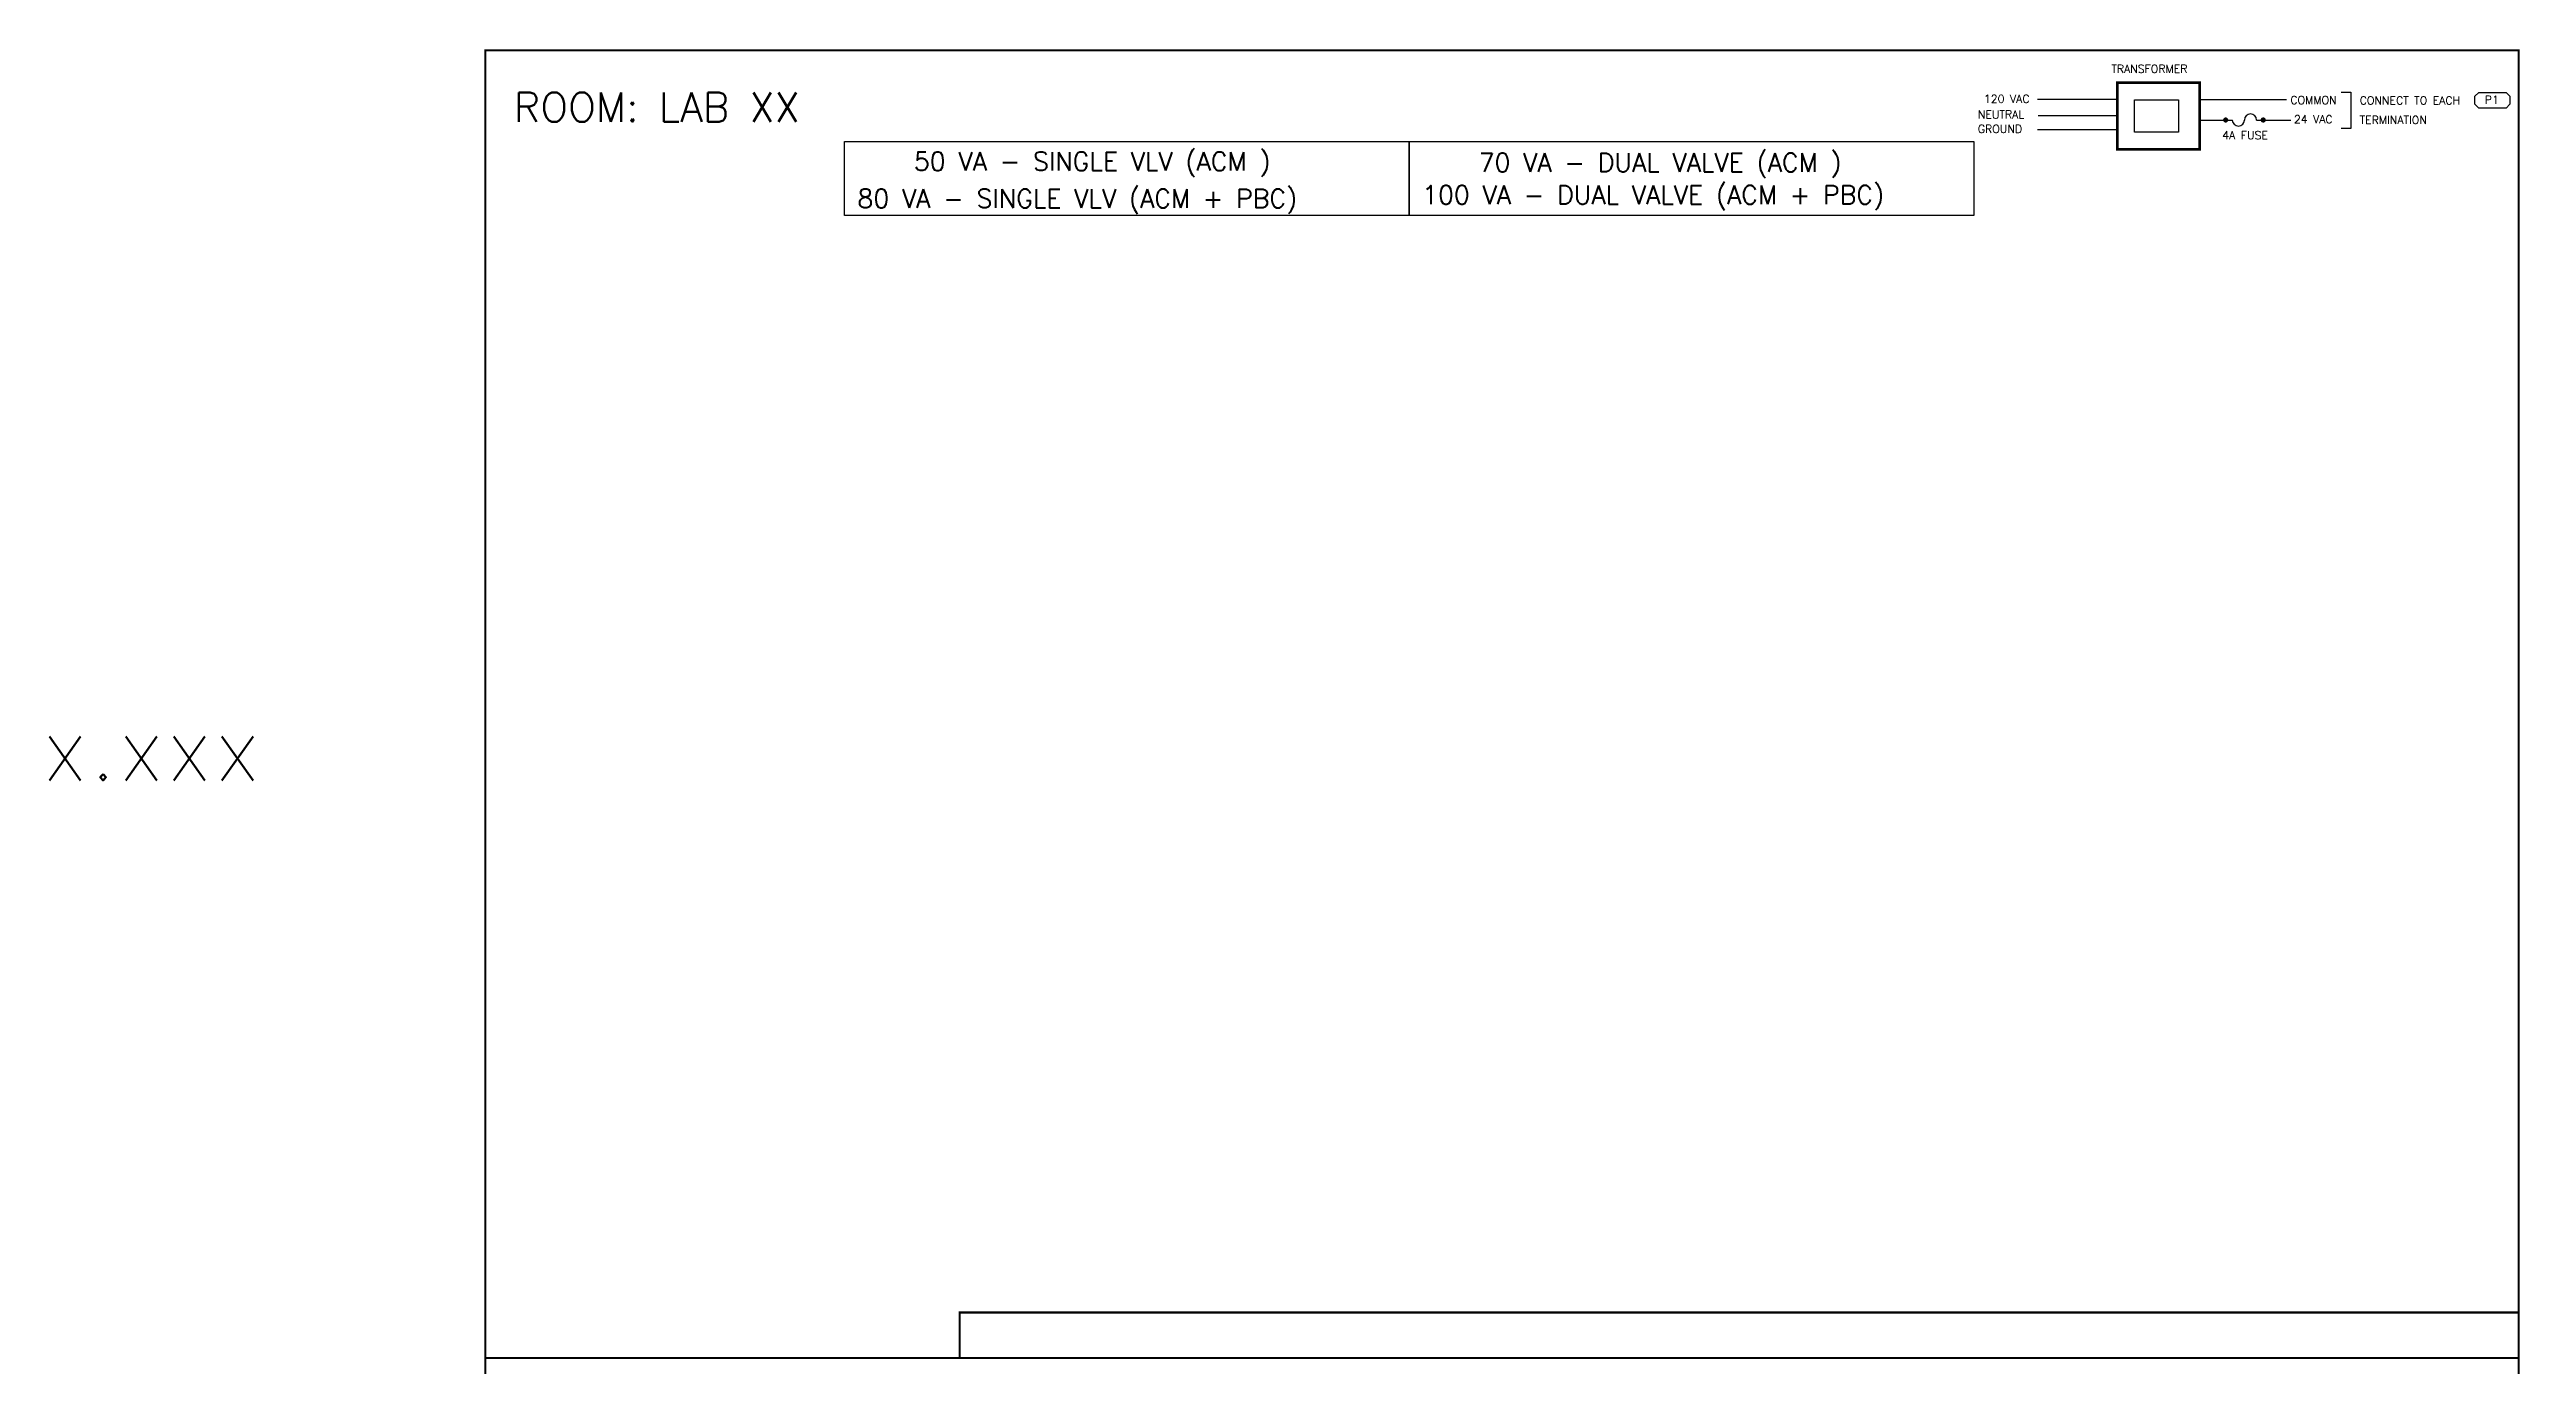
# Model space of a CAD drawing. Extents: x -251 to 1546, y -2821 to 985.
# Drawn here: x -251 to 1546, y 27 to 985 of the extents above; entities that cross this region are included whole.
import ezdxf
from ezdxf.enums import TextEntityAlignment as Align

# ---------------------------------------------------------------- set-up
doc = ezdxf.new("R2010")
doc.units = 0
doc.header["$LTSCALE"] = 96
doc.header["$MEASUREMENT"] = 0
doc.layers.get('0').update_dxf_attribs({"linetype": 'CONTINUOUS'})
for name, color, linetype in [('Hood', 2, 'CONTINUOUS'), ('ModelB', 30, 'CONTINUOUS'), ('Text', 7, 'CONTINUOUS')]:
    doc.layers.add(name, color=color, linetype=linetype)
doc.styles.add('Romans', font='romans.shx')
doc.styles.get("Standard").update_dxf_attribs({"font": 'ROMANS'})

msp = doc.modelspace()

# ---------------------------------------------------------------- linework, layer by layer
at = {"color": 7, "linetype": 'Continuous'}
for points in [[(327.2, 917.8), (738, 917.8), (738, 864), (327.2, 864)], [(738, 917.8), (1148.8, 917.8), (1148.8, 864), (738, 864)]]:
    msp.add_lwpolyline(points, close=True, dxfattribs=at)
at = {"layer": 'Hood', "color": 0, "linetype": 'Continuous'}
for p, q in [((1416, 953.7), (1423.1, 953.7)), ((1423.1, 953.7), (1423.1, 927.3)), ((1423.1, 927.3), (1416, 927.3))]:
    msp.add_line(p, q, dxfattribs=at)
at = {"layer": 'Hood', "color": 0}
for p, q in [((1513.3, 950.7), (1516.1, 953.5)), ((1516.1, 953.5), (1535.9, 953.5)), ((1535.9, 953.5), (1538.7, 950.7)), ((1253.2, 948.4), (1195, 948.4)), ((1253.2, 936.4), (1195.5, 936.4)), ((1265.7, 924.5), (1265.7, 948.1)), ((1265.7, 948.1), (1297.7, 948.1)), ((1297.7, 948.1), (1297.7, 924.5)), ((1313, 948.2), (1376.2, 948.2)), ((1513.3, 944.9), (1513.3, 950.7)), ((1516.1, 942.1), (1513.3, 944.9)), ((1535.9, 942.1), (1516.1, 942.1)), ((1538.7, 944.9), (1535.9, 942.1)), ((1538.7, 950.7), (1538.7, 944.9)), ((1253.2, 926.2), (1195, 926.2)), ((1297.7, 924.5), (1265.7, 924.5)), ((1313, 933.4), (1331.9, 933.4)), ((1331.9, 933.4), (1336.8, 933.4)), ((1354.4, 933.4), (1359.3, 933.4)), ((1359.2, 933.4), (1379.4, 933.4))]:
    msp.add_line(p, q, dxfattribs=at)
at = {"layer": 'Hood', "color": 0, "const_width": 1.86}
msp.add_lwpolyline([(1253.2, 912), (1253.2, 960.6), (1313, 960.6), (1313, 912)], close=True, dxfattribs=at)
for points in [[(1331, 933.4, 1), (1332.9, 933.4, 1)], [(1358.3, 933.4, 1), (1360.2, 933.4, 1)]]:
    msp.add_lwpolyline(points, format="xyb", close=True, dxfattribs=at)
at = {"layer": 'Hood', "color": 0}
for centre, start, end in [((1350, 933.4), 0, 180), ((1341.2, 933.4), 180, 0)]:
    msp.add_arc(centre, 4.41, start, end, dxfattribs=at)
at = {"layer": 'ModelB', "const_width": 1.5}
for points in [[(66, 984), (66, 33), (1545, 33), (1545, 984)], [(66, 33), (66, -918), (1545, -918), (1545, 33)]]:
    msp.add_lwpolyline(points, close=True, dxfattribs=at)
msp.add_lwpolyline([(1545, 66), (411, 66), (411, 33)], dxfattribs=at)

# ---------------------------------------------------------------- texts
at = {"transparency": 33554687}
msp.add_text('ROOM: LAB XX', height=21.391, dxfattribs=at).set_placement((86.8, 932.1))
at = {"layer": 'Hood', "color": 0}
for s, p in [('TRANSFORMER', (1248.8, 967.7)), ('NEUTRAL', (1151.7, 934.5)), ('120 VAC', (1156.1, 945.9)), ('COMMON', (1379, 945)), ('24 VAC', (1381.6, 931)), ('TERMINATION', (1429.4, 930.5)), ('CONNECT TO EACH ', (1429.4, 944.7)), ('P1', (1520.4, 945.2)), ('GROUND', (1151.7, 924)), ('4A FUSE', (1329.5, 919.4))]:
    msp.add_text(s, height=5.82, dxfattribs=at).set_placement(p)
at = {"layer": 'Hood', "color": 7, "linetype": 'Continuous'}
for s, p in [('50 VA - SINGLE VLV (ACM )', (377.8, 896.6)), ('70 VA - DUAL VALVE (ACM )', (788.6, 895.8)), ('80 VA - SINGLE VLV (ACM + PBC)', (336.7, 869.6)), ('100 VA - DUAL VALVE (ACM + PBC)', (747.5, 872.3))]:
    msp.add_text(s, height=13.472, dxfattribs=at).set_placement(p)
at = {"layer": 'Text', "style": 'Romans'}
msp.add_text('x.xxx', height=48, dxfattribs=at).set_placement((-177, 477), align=Align.MIDDLE)

doc.saveas('drawing.dxf')
